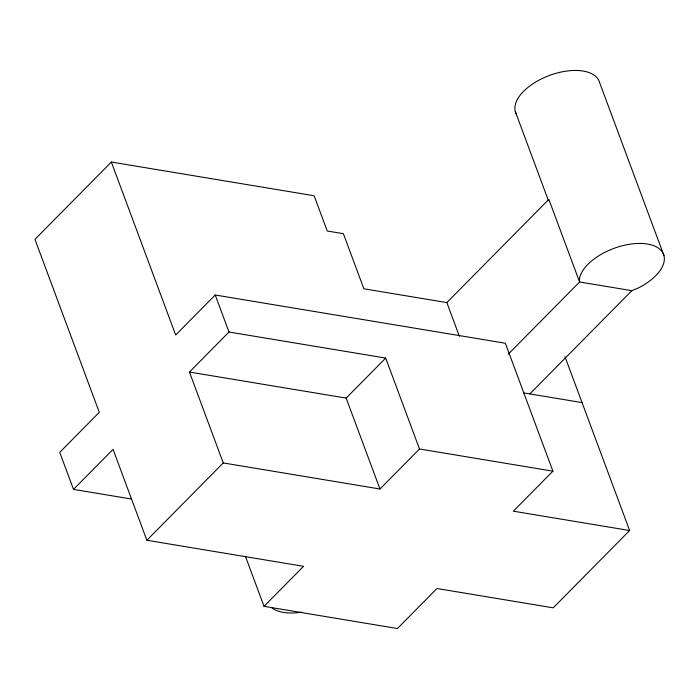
<?xml version="1.0" encoding="UTF-8"?>
<svg xmlns="http://www.w3.org/2000/svg" width="699" height="699" viewBox="0 0 699 699"><rect width="100%" height="100%" fill="white"/><g stroke="black" fill="none" stroke-linecap="round" stroke-linejoin="round"><path stroke-width="1.05" d="M508.26 354.175L579.585 281.994L579.541 278.167A44.622 23.05 -20.4 0 1 647.501 244.038A44.622 23.05 -20.4 0 1 638.344 287.944L631.817 290.679L579.585 281.994L548.855 199.364L446.853 302.588L363.873 288.792L343.384 233.693L327.246 231.011L314.131 195.755L111.351 162.037L34.95 239.346L99.284 412.331L59.738 452.349L73.509 489.379L131.464 499.016M564.984 356.691L629.624 530.524L513.372 511.187L552.909 471.17L505.342 343.244L215.222 295.004L175.676 335.022L111.351 162.037M73.509 489.379L113.055 449.361L146.86 540.257L303.567 566.321L264.021 606.339L245.41 556.29M419.505 448.985L379.959 489.003L223.252 462.939L189.446 372.043L228.992 332.025L385.699 358.08L419.505 448.985L552.909 471.17M146.86 540.257L223.252 462.939M189.446 372.043L346.154 398.098L385.699 358.08M529.816 393.913L631.817 290.679M629.624 530.524L553.232 607.833L436.971 588.506L397.434 628.523L264.021 606.339M523.42 392.847L582.057 402.598M663.98 255.651L599.646 82.665A44.622 23.05 -20.4 0 0 548.881 75.667A44.622 23.05 -20.4 0 0 516.404 114.269M515.277 111.464L548.505 200.805M446.853 302.588L459.374 336.254M346.154 398.098L379.959 489.003M215.222 295.004L228.992 332.025M301.732 612.132A44.622 23.05 -20.4 0 1 271.317 607.379"/></g></svg>
